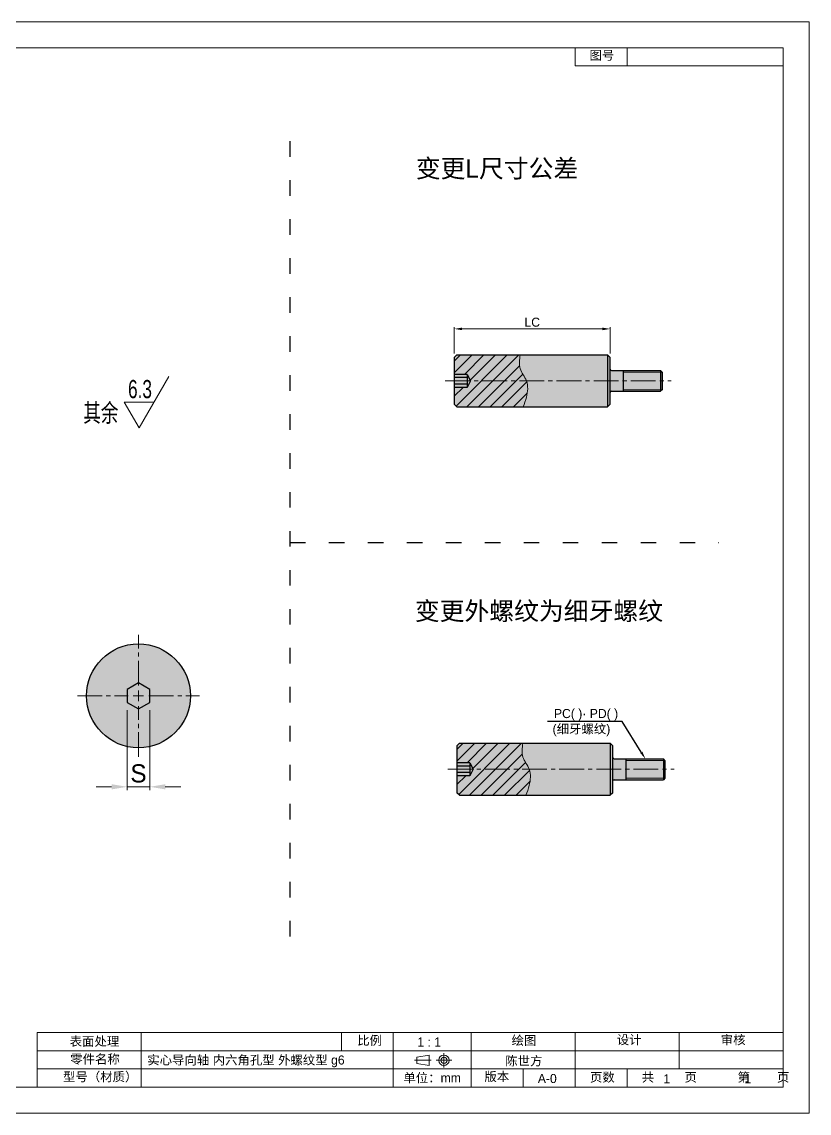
# Model space of a CAD drawing. Header units: millimetres. Extents: x 45 to 639, y 17 to 437.
# Drawn here: x 336.5 to 639.4, y 16.9 to 436.9 of the extents above; entities that cross this region are included whole.
import ezdxf
from ezdxf import colors
from ezdxf.entities.mleader import LeaderData, LeaderLine
from ezdxf.enums import TextEntityAlignment as Align
from ezdxf.math import Vec2, Vec3

# ---------------------------------------------------------------- set-up
doc = ezdxf.new("R2010")
doc.units = ezdxf.units.MM
doc.header["$LTSCALE"] = 0.5
doc.header["$PDMODE"] = 35
for name, pattern in [('ACAD_ISO03W100', [30, 12, -18]), ('CENTER', [50.8, 31.75, -6.35, 6.35, -6.35]), ('CENTER2', [28.575, 19.05, -3.175, 3.175, -3.175])]:
    doc.linetypes.add(name, pattern=pattern)
doc.layers.get('0').update_dxf_attribs({"lineweight": 9})
doc.layers.add('分隔线', color=7, linetype='ACAD_ISO03W100')
for name, color, linetype, lineweight in [('剖面线', 7, 'Continuous', 13), ('图框', 7, 'Continuous', 13), ('文本、辅助线', 7, 'Continuous', 13), ('标注线', 7, 'Continuous', 13), ('点画线', 7, 'CENTER', 5), ('粗实线', 7, 'Continuous', 25), ('细实线', 7, 'Continuous', 13)]:
    doc.layers.add(name, color=color, linetype=linetype, lineweight=lineweight)
doc.layers.add('填充图案底色', color=7, linetype='Continuous', lineweight=13, true_color=0xf3f3f3)
doc.layers.add('规格型号颜色', color=7, linetype='Continuous', lineweight=13, true_color=0x07539e)
doc.styles.get("Standard").update_dxf_attribs({"font": 'SourceHanSansSC-Normal.ttf'})
doc.styles.add('雅源', font='SourceHanSansSC-Normal.ttf', dxfattribs={"height": 3.5})
doc.styles.add('雅源字体2', font='SourceHanSansSC-Normal.ttf', dxfattribs={"width": 0.707, "height": 3.5})
doc.dimstyles.new('B', dxfattribs={"dimscale": 0.5, "dimtxt": 7, "dimasz": 6, "dimexe": 1.25, "dimexo": 3, "dimgap": 1.5, "dimtad": 1, "dimdsep": 46, "dimtxsty": 'Standard', "dimcen": 0, "dimclrd": 256, "dimclre": 256, "dimclrt": 256, "dimazin": 0, "dimtfac": 1, "dimtmove": 0, "dimatfit": 3, "dimldrblk": 'DOT', "dimfxl": 1.75, "dimlwd": -1, "dimlwe": -1, "dimarcsym": 0})
doc.dimstyles.new('尺寸标注-35：字高3.5', dxfattribs={"dimtxt": 7, "dimasz": 6, "dimexe": 1.25, "dimexo": 3, "dimgap": 1.5, "dimtad": 1, "dimdsep": 46, "dimtxsty": 'Standard', "dimcen": 0, "dimclrd": 256, "dimclre": 256, "dimclrt": 256, "dimazin": 0, "dimtfac": 1, "dimtmove": 0, "dimatfit": 3, "dimldrblk": 'DOT', "dimfxl": 1.75, "dimlwd": -1, "dimlwe": -1, "dimarcsym": 0})

# ---------------------------------------------------------------- blocks, each defined once
blk = doc.blocks.new('第一视图')
at = {"layer": '图框'}
for p, q in [((347.2, 103.7), (359.2, 105.7)), ((359.2, 105.7), (359.2, 95.7)), ((373.4, 93.7), (373.4, 107.6)), ((361.2, 100.7), (345, 100.7)), ((347.2, 103.7), (347.2, 97.7)), ((347.2, 97.7), (359.2, 95.7)), ((365.9, 100.7), (380.9, 100.7))]:
    blk.add_line(p, q, dxfattribs=at)
for radius in [5, 3]:
    blk.add_circle((373.4, 100.7), radius, dxfattribs=at)
blk = doc.blocks.new('A2图框')
at = {"layer": '图框'}
for p, q in [((504, 410), (504, 403)), ((524, 410), (524, 403)), ((504, 403), (584, 403)), ((584, 52), (584, 24)), ((584, 31), (297, 31)), ((297, 31), (297, 10)), ((337, 31), (337, 10)), ((414, 31), (414, 24)), ((434, 31), (434, 10)), ((464, 31), (464, 10)), ((504, 31), (504, 10)), ((544, 31), (544, 17)), ((584, 24), (297, 24)), ((584, 17), (297, 17)), ((484, 17), (484, 10)), ((524, 17), (524, 10))]:
    blk.add_line(p, q, dxfattribs=at)
for points in [[(0, 0), (594, 0), (594, 420), (0, 420)], [(10, 10), (584, 10), (584, 410), (10, 410)]]:
    blk.add_lwpolyline(points, close=True, dxfattribs=at)
at = {"layer": '图框', "xscale": 0.4, "yscale": 0.4, "zscale": 0.4}
blk.add_blockref('第一视图', (304.1, -19.94), dxfattribs=at)
at = {"layer": '图框', "char_height": 3.5, "attachment_point": 1}
for s, width, insert in [('{\\fSimSun|b0|i0|c134|p2;图号}', 18.334, (509.47, 408.88)), ('表面处理', 29.5685, (309.45, 29.41)), ('比例', 29.5685, (420.12, 29.78)), ('绘图', 29.5685, (479.5, 29.76)), ('设计', 29.5685, (519.99, 30.02)), ('审核', 29.5685, (559.97, 29.97)), ('零件名称', 29.5685, (309.67, 22.59)), ('\\pxt2;型号（材质）', 29.2687, (306.9, 15.78)), ('单位：mm', 29.5685, (437.88, 15.36)), ('版本', 29.5685, (469.06, 15.83)), ('{\\fSimSun|b0|i0|c134|p2;页数}', 29.5685, (509.65, 15.59)), ('共         页            第        页', 74.8128, (529.57, 15.6))]:
    blk.add_mtext_dynamic_manual_height_columns(s, width=width, gutter_width=1, heights=[0], dxfattribs=dict(at, insert=insert))
at = {"layer": '图框', "style": '雅源'}
for tag, p in [('图号', (526.15, 404.54)), ('表面处理', (339.55, 25.54)), ('比例', (443.24, 25.66)), ('零件名称', (339.31, 18.71)), ('绘图', (477.06, 18.35)), ('设计', (517.53, 18.56)), ('审核', (557.84, 18.54)), ('型号（材质）', (339.24, 11.28)), ('版本', (489.6, 11.59)), ('总页数', (537.9, 11.49)), ('页数', (569.07, 11.54))]:
    blk.add_attdef(tag, p, '', height=3.5, dxfattribs=at)
at = {"layer": '文本、辅助线', "lineweight": 30, "flags": 104}
blk.add_attdef('文字注释', text='', height=7, dxfattribs=at).set_placement((58.69, 335.36), align=Align.TOP_LEFT)
at = {"layer": '规格型号颜色', "lineweight": 30, "flags": 104}
blk.add_attdef('规格型号', text='', height=7, dxfattribs=at).set_placement((58.69, 321.27), align=Align.TOP_LEFT)
blk = doc.blocks.new('*U27')
at = {"layer": '点画线', "color": 0, "linetype": 'CENTER2', "transparency": 16777216}
for p, q in [((0, 4), (0, 23.5)), ((-23.5, 0), (-4, 0)), ((4, 0), (23.5, 0)), ((0, -23.5), (0, -4))]:
    blk.add_line(p, q, dxfattribs=at)
at = {"layer": '点画线', "color": 0, "linetype": 'Continuous', "transparency": 16777216}
for p, q in [((-2, 0), (2, 0)), ((0, -2), (0, 2))]:
    blk.add_line(p, q, dxfattribs=at)
blk = doc.blocks.new('表面粗糙度（其余）（去除材料）')
at = {"layer": '标注线'}
for p, q in [((0, 0), (5.71, 9.9)), ((-2.86, 4.95), (2.86, 4.95)), ((0, 0), (-2.86, 4.95))]:
    blk.add_line(p, q, dxfattribs=at)
at = {"layer": '标注线', "insert": (-10.74, 4.66), "char_height": 3.5, "attachment_point": 1}
blk.add_mtext_dynamic_manual_height_columns('{\\W0.707;其余}', width=21.6737, gutter_width=35, heights=[0], dxfattribs=at)
at = {"layer": '标注线', "style": '雅源字体2', "width": 0.707}
blk.add_attdef('6.3', (-2.13, 5.73), '', height=3.5, dxfattribs=at)
blk = doc.blocks.new('*D50')
at = {"layer": 'Defpoints', "color": 0, "transparency": 16777216}
for p in [(377.01, 175.03), (385.67, 175.03), (377.01, 142.53)]:
    blk.add_point(p, dxfattribs=at)
at = {"layer": '标注线', "transparency": 16777216}
for p, q in [((377.01, 172.03), (377.01, 141.28)), ((385.67, 172.03), (385.67, 141.28)), ((371.01, 142.53), (365.01, 142.53)), ((385.67, 142.53), (377.01, 142.53)), ((391.67, 142.53), (397.67, 142.53))]:
    blk.add_line(p, q, dxfattribs=at)
for points in [[(371.01, 143.53), (371.01, 141.53), (377.01, 142.53)], [(391.67, 143.53), (391.67, 141.53), (385.67, 142.53)]]:
    blk.add_solid(points, dxfattribs=at)
at = {"layer": '标注线', "transparency": 16777216, "insert": (381.34, 147.65), "char_height": 7, "attachment_point": 5}
blk.add_mtext('{\\fSource Han Sans SC Medium|b0|i0|c134|p34;\\C30;S}', dxfattribs=at)
blk = doc.blocks.new('_Dot')
at = {"color": 0, "linetype": 'ByBlock', "lineweight": -2}
blk.add_line((-0.5, 0), (-1, 0), dxfattribs=at)
at = {"color": 0, "linetype": 'ByBlock', "const_width": 0.5}
blk.add_lwpolyline([(-0.25, 0, 1), (0.25, 0, 1)], format="xyb", close=True, dxfattribs=at)
blk = doc.blocks.new('*U62')
at = {"layer": '点画线', "color": 0, "linetype": 'CENTER2', "transparency": 16777216}
blk.add_line((-33.5, 0), (53.5, 0), dxfattribs=at)
blk = doc.blocks.new('*D63')
at = {"layer": 'Defpoints', "color": 0, "transparency": 16777216}
for p in [(562.85, 318.75), (502.85, 307.75), (562.85, 307.75)]:
    blk.add_point(p, dxfattribs=at)
at = {"layer": '剖面线', "transparency": 16777216}
for p, q in [((502.85, 309.25), (502.85, 319.38)), ((562.85, 309.25), (562.85, 319.38)), ((505.85, 318.75), (559.85, 318.75))]:
    blk.add_line(p, q, dxfattribs=at)
for points in [[(505.85, 319.25), (505.85, 318.25), (502.85, 318.75)], [(559.85, 319.25), (559.85, 318.25), (562.85, 318.75)]]:
    blk.add_solid(points, dxfattribs=at)
at = {"layer": '剖面线', "transparency": 16777216, "insert": (532.85, 321.31), "char_height": 3.5, "attachment_point": 5}
blk.add_mtext('{\\fSource Han Sans SC Medium|b0|i0|c134|p34;\\C30;LC}', dxfattribs=at)
blk = doc.blocks.new('*U64')
at = {"layer": '点画线', "color": 0, "linetype": 'CENTER2', "transparency": 16777216}
blk.add_line((-33.5, 0), (53.5, 0), dxfattribs=at)

msp = doc.modelspace()

# ---------------------------------------------------------------- hatches: boundary and pattern name
at = {"layer": '剖面线'}
h = msp.add_hatch(dxfattribs=at)
h.set_pattern_fill('ANSI31', color=256)
h.set_pattern_definition([(45, (116.846, -286.2124), (-2.245064, 2.245064), [])])
edge = h.paths.add_edge_path()
edge.add_spline(control_points=[(529.385, 288.753), (529.84, 289.989), (531.008, 293.153), (531.349, 296.819), (530.626, 298.753), (530.626, 298.753)], knot_values=[21.1726743, 21.1726743, 21.1726743, 21.1726743, 29.1364196, 41.5688314, 41.569167, 41.569167, 41.569167, 41.569167], degree=3, periodic=0)
edge.add_line((530.626, 298.753), (509.102, 298.753))
edge.add_line((509.102, 298.753), (507.852, 296.253))
edge.add_line((507.852, 296.253), (502.852, 296.253))
edge.add_line((502.852, 296.253), (502.852, 289.753))
edge.add_line((502.852, 289.753), (503.852, 288.753))
edge.add_line((503.852, 288.753), (529.385, 288.753))
edge = h.paths.add_edge_path()
edge.add_spline(control_points=[(530.626, 298.753), (530.011, 300.397), (527.43, 303.256), (527.947, 306.919), (528.205, 308.752)], knot_values=[0, 0, 0, 0, 10.5740467, 21.1726743, 21.1726743, 21.1726743, 21.1726743], degree=3, periodic=0)
edge.add_line((528.205, 308.753), (503.852, 308.753))
edge.add_line((503.852, 308.753), (502.852, 307.753))
edge.add_line((502.852, 307.753), (502.852, 301.253))
edge.add_line((502.852, 301.253), (507.852, 301.253))
edge.add_line((507.852, 301.253), (509.102, 298.753))
edge.add_line((509.102, 298.753), (530.626, 298.753))
h = msp.add_hatch(dxfattribs=at)
h.set_pattern_fill('ANSI31', color=256)
h.set_pattern_definition([(45, (117.8906, -435.6932), (-2.245064, 2.245064), [])])
edge = h.paths.add_edge_path()
edge.add_spline(control_points=[(530.429, 139.272), (530.885, 140.508), (532.052, 143.673), (532.394, 147.338), (531.671, 149.272), (531.671, 149.272)], knot_values=[21.1726743, 21.1726743, 21.1726743, 21.1726743, 29.1364196, 41.5688314, 41.569167, 41.569167, 41.569167, 41.569167], degree=3, periodic=0)
edge.add_line((531.671, 149.272), (510.146, 149.272))
edge.add_line((510.146, 149.272), (508.897, 146.772))
edge.add_line((508.897, 146.772), (503.897, 146.772))
edge.add_line((503.897, 146.772), (503.897, 140.272))
edge.add_line((503.897, 140.272), (504.897, 139.272))
edge.add_line((504.897, 139.272), (530.429, 139.272))
edge = h.paths.add_edge_path()
edge.add_spline(control_points=[(531.671, 149.272), (531.055, 150.917), (528.474, 153.775), (528.991, 157.438), (529.25, 159.272)], knot_values=[0, 0, 0, 0, 10.5740467, 21.1726743, 21.1726743, 21.1726743, 21.1726743], degree=3, periodic=0)
edge.add_line((529.25, 159.272), (504.897, 159.272))
edge.add_line((504.897, 159.272), (503.897, 158.272))
edge.add_line((503.897, 158.272), (503.897, 151.772))
edge.add_line((503.897, 151.772), (508.897, 151.772))
edge.add_line((508.897, 151.772), (510.147, 149.272))
edge.add_line((510.147, 149.272), (531.671, 149.272))
at = {"layer": '填充图案底色'}
h = msp.add_hatch(color=256, dxfattribs=at)
h.dxf.hatch_style = 1
h.paths.add_polyline_path([(502.852, 307.752), (503.852, 308.752), (561.852, 308.752), (562.852, 307.752), (562.852, 303.253, 0.4142136), (563.352, 302.753), (582.252, 302.753), (582.852, 302.153), (582.852, 295.353), (582.252, 294.753), (563.352, 294.753, 0.4142136), (562.852, 294.253), (562.852, 289.753), (561.852, 288.753), (503.852, 288.753), (502.852, 289.753)])
h = msp.add_hatch(color=256, dxfattribs=at)
h.dxf.hatch_style = 1
h.paths.add_polyline_path([(401.338, 177.53, -1), (361.338, 177.53, -1)])
h = msp.add_hatch(color=256, dxfattribs=at)
h.dxf.hatch_style = 1
h.paths.add_polyline_path([(503.897, 158.272), (504.897, 159.272), (562.897, 159.272), (563.897, 158.272), (563.897, 153.772, 0.4142136), (564.397, 153.272), (583.297, 153.272), (583.897, 152.672), (583.897, 145.872), (583.297, 145.272), (564.397, 145.272, 0.4142136), (563.897, 144.772), (563.897, 140.272), (562.896, 139.272), (504.897, 139.272), (503.897, 140.272)])

# ---------------------------------------------------------------- linework, layer by layer
at = {"layer": '分隔线'}
for p, q in [((439.576, 390.955), (439.576, 82.209)), ((439.576, 236.582), (604.585, 236.582))]:
    msp.add_line(p, q, dxfattribs=at)
at = {"layer": '标注线'}
for p, q in [((506.215, 288.753), (506.215, 288.753)), ((507.259, 139.272), (507.259, 139.272))]:
    msp.add_line(p, q, dxfattribs=at)
at = {"layer": '粗实线'}
for p, q in [((503.852, 308.753), (502.852, 307.753)), ((502.852, 307.753), (502.852, 289.753)), ((503.852, 308.753), (561.852, 308.753)), ((562.852, 307.753), (561.852, 308.753)), ((561.852, 308.753), (561.852, 288.753)), ((562.852, 289.753), (562.852, 307.753)), ((563.352, 302.753), (582.252, 302.753)), ((567.852, 302.753), (567.852, 294.753)), ((582.852, 302.153), (582.252, 302.753)), ((582.252, 302.753), (582.252, 294.753)), ((507.852, 301.253), (502.852, 301.253)), ((507.852, 300.003), (502.852, 300.003)), ((507.852, 301.253), (507.852, 296.253)), ((507.852, 301.253), (509.102, 298.753)), ((509.102, 298.753), (507.852, 296.253)), ((509.102, 298.753), (509.102, 298.753)), ((582.852, 302.153), (582.852, 295.353)), ((507.852, 297.503), (502.852, 297.503)), ((507.852, 296.253), (502.852, 296.253)), ((563.352, 294.753), (582.252, 294.753)), ((582.852, 295.353), (582.252, 294.753)), ((503.852, 288.753), (502.852, 289.753)), ((503.852, 288.753), (561.852, 288.753)), ((562.852, 289.753), (561.852, 288.753)), ((504.897, 159.272), (503.897, 158.272)), ((503.897, 158.272), (503.897, 140.272)), ((504.897, 159.272), (562.897, 159.272)), ((563.897, 158.272), (562.897, 159.272)), ((562.897, 159.272), (562.897, 139.272)), ((563.897, 140.272), (563.897, 158.272)), ((508.897, 151.772), (503.897, 151.772)), ((508.897, 151.772), (508.897, 146.772)), ((508.897, 151.772), (510.147, 149.272)), ((564.397, 153.272), (583.297, 153.272)), ((568.897, 153.272), (568.897, 145.272)), ((583.897, 152.672), (583.297, 153.272)), ((583.297, 153.272), (583.297, 145.272)), ((583.897, 152.672), (583.897, 145.872)), ((508.897, 150.522), (503.897, 150.522)), ((508.897, 148.022), (503.897, 148.022)), ((510.147, 149.272), (508.897, 146.772)), ((510.147, 149.272), (510.147, 149.272)), ((508.897, 146.772), (503.897, 146.772)), ((564.397, 145.272), (583.297, 145.272)), ((583.897, 145.872), (583.297, 145.272)), ((504.897, 139.272), (503.897, 140.272)), ((504.897, 139.272), (562.897, 139.272)), ((563.897, 140.272), (562.897, 139.272))]:
    msp.add_line(p, q, dxfattribs=at)
msp.add_lwpolyline([(381.338, 182.53), (377.008, 180.03), (377.008, 175.03), (381.338, 172.53), (385.668, 175.03), (385.668, 180.03)], close=True, dxfattribs=at)
msp.add_circle((381.338, 177.53), 20, dxfattribs=at)
for centre, start, end in [((563.352, 303.253), 180, 270), ((563.352, 294.253), 90, 180), ((564.397, 153.772), 180, 270), ((564.397, 144.772), 90, 180)]:
    msp.add_arc(centre, 0.5, start, end, dxfattribs=at)
at = {"layer": '细实线'}
for p, q in [((567.852, 302.153), (582.852, 302.153)), ((567.852, 295.353), (582.852, 295.353)), ((568.897, 152.672), (583.897, 152.672)), ((568.897, 145.872), (583.897, 145.872))]:
    msp.add_line(p, q, dxfattribs=at)
for points in [[(528.205, 308.752), (528.205, 303.453), (530.626, 298.753), (530.626, 292.536), (529.385, 288.753)], [(529.25, 159.272), (529.25, 153.972), (531.671, 149.272), (531.671, 143.056), (530.429, 139.272)]]:
    msp.add_spline(points, degree=3, dxfattribs=at)

# ---------------------------------------------------------------- block references
at = {"xscale": 2, "yscale": 2, "zscale": 2}
msp.add_blockref('表面粗糙度（其余）（去除材料）', (381.591, 280.636), dxfattribs=at).add_auto_attribs({'6.3': '6.3'})
at = {"layer": '标注线'}
ref = msp.add_blockref('A2图框', (45.402, 16.927), dxfattribs=at)
ref.add_attrib('比例', '1 : 1', (488.645, 42.583), dxfattribs={"layer": '图框', "height": 3.5, "style": '雅源'})
ref.add_attrib('零件名称', '实心导向轴 内六角孔型 外螺纹型 g6', (384.714, 35.638), dxfattribs={"layer": '图框', "height": 3.5, "style": '雅源'})
ref.add_attrib('绘图', '陈世方', (522.466, 35.274), dxfattribs={"layer": '图框', "height": 3.5, "style": '雅源'})
ref.add_attrib('总页数', '1', (583.298, 28.415), dxfattribs={"layer": '图框', "height": 3.5, "style": '雅源'})
ref.add_attrib('页数', '1', (614.476, 28.468), dxfattribs={"layer": '图框', "height": 3.5, "style": '雅源'})
ref.add_attrib('版本', 'A-0', (535.001, 28.517), dxfattribs={"layer": '图框', "height": 3.5, "style": '雅源'})
at = {"layer": '点画线', "linetype": 'CENTER2'}
for name, p in [('*U62', (532.852, 298.753)), ('*U27', (381.338, 177.53)), ('*U64', (533.897, 149.272))]:
    msp.add_blockref(name, p, dxfattribs=at)

# ---------------------------------------------------------------- texts
at = {"layer": '标注线', "attachment_point": 1}
for s, width, insert, char_height in [('变更L尺寸公差', 71.23488, (488.053, 384.009), 7), ('变更外螺纹为细牙螺纹', 103.6111, (487.677, 213.677), 7), ('(细牙螺纹)', 24.33183, (540.677, 166.562), 3.5)]:
    msp.add_mtext_dynamic_manual_height_columns(s, width=width, gutter_width=35, heights=[0], dxfattribs=dict(at, insert=insert, char_height=char_height))

# ---------------------------------------------------------------- dimensions: what is measured, and where the dimension line sits
at = {"layer": '剖面线'}
dim = msp.add_linear_dim(base=(562.852, 318.753), p1=(502.852, 307.753), p2=(562.852, 307.753), text='{\\fSource Han Sans SC Medium|b0|i0|c134|p34;\\C30;LC}', dimstyle='B', dxfattribs=at)
dim.commit()
dim.dimension.update_dxf_attribs({"geometry": '*D63', "text_midpoint": (532.852, 321.314)})
at = {"layer": '标注线'}
dim = msp.add_linear_dim(base=(377.008, 142.531), p1=(385.668, 175.03), p2=(377.008, 175.03), angle=180, text='{\\fSource Han Sans SC Medium|b0|i0|c134|p34;\\C30;S}', dimstyle='尺寸标注-35：字高3.5', dxfattribs=at)
dim.commit()
dim.dimension.update_dxf_attribs({"geometry": '*D50', "text_midpoint": (381.338, 147.654)})

# ---------------------------------------------------------------- leaders
ml = msp.add_multileader_mtext('Standard')
ml.set_content('{\\fSource Han Sans SC Medium|b0|i0|c134|p34;\\C30;PC( )\\C256;·\\C30; PD( )  }', color=256)
ml.set_leader_properties()
ml.build(insert=Vec2(0, 0))
ml.multileader.update_dxf_attribs({"text_left_attachment_type": 5, "text_right_attachment_type": 5, "text_bottom_attachment_type": 10, "dogleg_length": 1, "arrow_head_size": 3})
ctx = ml.context
ctx.base_point, ctx.char_height, ctx.arrow_head_size, ctx.landing_gap_size, ctx.plane_origin = Vec3(539.048, 167.619), 3.5, 3, 0.5, Vec3(690.741, 152.757)
ctx.left_attachment, ctx.right_attachment, ctx.top_attachment, ctx.text_align_type = 5, 5, 10, 2
notes = []
notes.append((ctx, [(1, (1, 1, 0), (567.4, 167.619), (-1, 0), 1, [(0, [(576.397, 153.272)], 0, [])])]))
ctx.mtext.insert, ctx.mtext.width, ctx.mtext.defined_height, ctx.mtext.alignment, ctx.mtext.flow_direction = Vec3(565.9, 172.478), 30.6526, 3.202, 3, 5
for ctx, leaders in notes:
    for number, flags, end, landing, length, lines in leaders:
        leader = LeaderData()
        leader.index, (leader.has_last_leader_line, leader.has_dogleg_vector, leader.attachment_direction) = number, flags
        leader.last_leader_point, leader.dogleg_vector, leader.dogleg_length = Vec3(end), Vec3(landing), length
        for number, points, colour, breaks in lines:
            line = LeaderLine()
            line.index, line.vertices, line.color, line.breaks = number, Vec3.list(points), colors.encode_raw_color(colour), breaks
            leader.lines.append(line)
        ctx.leaders.append(leader)

doc.saveas('drawing.dxf')
